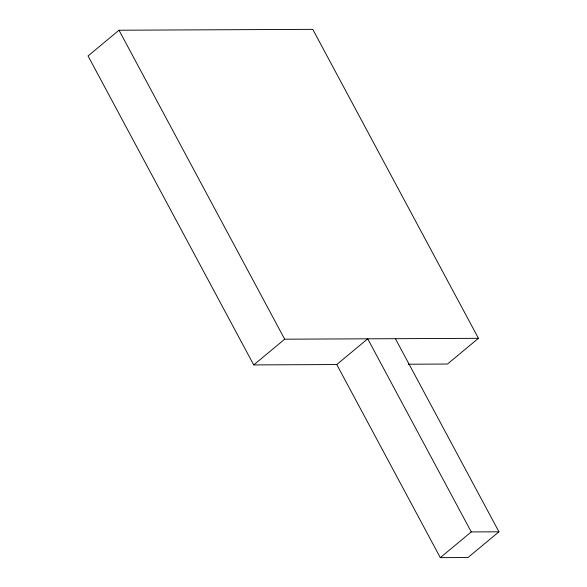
<?xml version="1.0" encoding="UTF-8"?>
<svg xmlns="http://www.w3.org/2000/svg" width="587" height="587" viewBox="0 0 587 587"><rect width="100%" height="100%" fill="white"/><g stroke="black" fill="none" stroke-linecap="round" stroke-linejoin="round"><path stroke-width="0.88" d="M408.244 364.219L447.485 364.043L478.442 338.317L312.768 29.35L119.014 30.223L88.057 55.948L253.723 364.916L336.762 364.542L367.719 338.816L471.266 531.925L498.943 531.8L395.403 338.692M253.723 364.916L284.68 339.191L478.442 338.317M336.762 364.542L440.309 557.65L471.266 531.925M498.943 531.8L467.986 557.525L440.309 557.65M119.014 30.223L284.68 339.191"/></g></svg>
